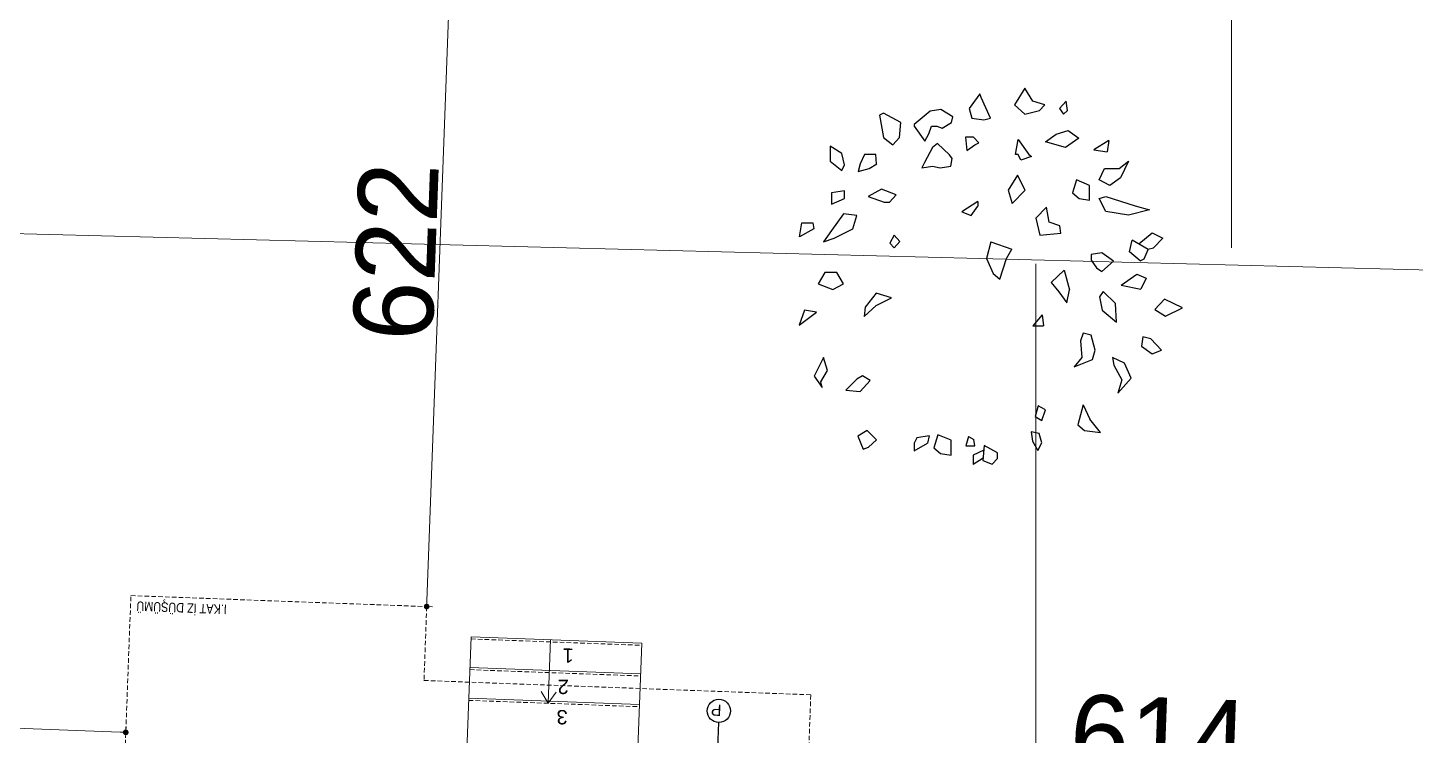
# Model space of a CAD drawing. Header units: centimetres. Extents: x 63871 to 181827, y -95930 to 42199.
# Drawn here: x 150864 to 152083, y 22876 to 23498 of the extents above; entities that cross this region are included whole.
import ezdxf

# ---------------------------------------------------------------- set-up
doc = ezdxf.new("R2010")
doc.units = ezdxf.units.CM
doc.linetypes.add('11-021_500-SatisOfisi_220512$0${ Diamond }', pattern=[12, 4, -2, 2, 2, -2])
doc.linetypes.add('11-021_500-SatisOfisi_280512$0${ Wide Dash }', pattern=[12, 4, -2, 4, -2])
for name, color, linetype, lineweight in [('A-FLOR-HRAL', 11, 'Continuous', 9), ('ARA SINIRLAR', 225, 'Continuous', 15), ('İz DÜŞÜMÜ', 7, '11-021_500-SatisOfisi_220512$0${ Diamond }', 18), ('OLUK', 222, 'Continuous', 15)]:
    doc.layers.add(name, color=color, linetype=linetype, lineweight=lineweight)
for name, color, linetype in [('Bitirme - Duvar', 7, 'Continuous'), ('CAY', 94, 'Continuous'), ('Dıış Ölçü', 140, 'Continuous')]:
    doc.layers.add(name, color=color, linetype=linetype)
doc.styles.add('MtXpl_Arial_Narrow_1', font='')
doc.styles.add('OLUŞTURULMUŞ_STİL_1', font='Arial.ttf')
doc.styles.add('RomanS', font='')
doc.styles.get('MtXpl_Arial_Narrow_1').set_extended_font_data('Arial Narrow')
doc.styles.get('RomanS').set_extended_font_data('Stylus BT')
doc.dimstyles.new('BÖYÜK', dxfattribs={"dimtxt": 70, "dimasz": 5, "dimexe": 5, "dimexo": 5, "dimgap": 2, "dimtad": 3, "dimdec": 0, "dimzin": 0, "dimdsep": 46, "dimtxsty": 'RomanS', "dimblk": 'DOT', "dimcen": 5, "dimadec": 0, "dimazin": 0, "dimtfac": 1, "dimtdec": 0, "dimtix": 1, "dimtofl": 0, "dimtmove": 1, "dimatfit": 0, "dimldrblk": 'DOT', "dimfxl": 10, "dimfxlon": 1, "dimtolj": 1, "dimtzin": 0, "dimarcsym": 0})

# ---------------------------------------------------------------- blocks, each defined once
blk = doc.blocks.new('HRD')
at = {"layer": 'A-FLOR-HRAL'}
for p, q in [((153969.6, 35417.5), (153969.6, 35317.5)), ((154119.7, 35317.5), (154119.7, 35417.5)), ((154119.7, 35371.5), (153969.6, 35371.5)), ((154049.8, 35373.5), (154043.1, 35363.5)), ((154049.8, 35317.5), (154049.8, 35373.5)), ((154049.8, 35373.5), (154056.4, 35363.5)), ((154119.7, 35344.5), (153969.6, 35344.5)), ((154119.7, 35317.5), (153969.6, 35317.5))]:
    blk.add_line(p, q, dxfattribs=at)
at = {"layer": 'A-FLOR-HRAL', "linetype": '11-021_500-SatisOfisi_280512$0${ Wide Dash }'}
for p, q in [((154119.7, 35373.5), (153969.6, 35373.5)), ((154119.7, 35346.5), (153969.6, 35346.5)), ((154119.7, 35319.5), (153969.6, 35319.5))]:
    blk.add_line(p, q, dxfattribs=at)
at = {"layer": 'Bitirme - Duvar', "color": 161, "linetype": 'Continuous', "lineweight": 25}
blk.add_line((153899.8, 35384.8), (153899.8, 35432.3), dxfattribs=at)
blk.add_circle((153899.8, 35374.6), 10.2, dxfattribs=at)
at = {"layer": 'İz DÜŞÜMÜ'}
blk.add_lwpolyline([(153819.6, 36347.5), (154419.6, 36347.5), (154419.6, 35292.5), (154159.6, 35292.5), (154159.6, 35357.5), (153819.6, 35357.5), (153819.6, 36347.5)], dxfattribs=at)
at = {"style": 'MtXpl_Arial_Narrow_1'}
blk.add_text('I.KAT İZ DÜŞÜMÜ', height=8.316, rotation=359.957, dxfattribs=at).set_placement((154335, 35297.4))
at = {"layer": 'Bitirme - Duvar', "linetype": 'Continuous', "char_height": 12.59, "attachment_point": 9, "rotation": 1.3886, "style": 'OLUŞTURULMUŞ_STİL_1'}
for s, insert in [('\\A1;3', (154042.2, 35378.9)), ('\\A1;2', (154042.2, 35352.4)), ('\\A1;1', (154038.9, 35324.8))]:
    blk.add_mtext(s, dxfattribs=dict(at, insert=insert))
at = {"layer": 'Bitirme - Duvar', "linetype": 'Continuous', "insert": (153897.5, 35369), "char_height": 10, "attachment_point": 7, "style": 'OLUŞTURULMUŞ_STİL_1'}
blk.add_mtext('\\A1;P', dxfattribs=at)
blk = doc.blocks.new('_Dot')
at = {"color": 0, "linetype": 'ByBlock', "lineweight": -2}
blk.add_line((-0.5, 0), (-1, 0), dxfattribs=at)
at = {"color": 0, "linetype": 'ByBlock', "const_width": 0.5}
blk.add_lwpolyline([(-0.25, 0, 1), (0.25, 0, 1)], format="xyb", close=True, dxfattribs=at)
blk = doc.blocks.new('*D172')
at = {"layer": 'Defpoints', "color": 0, "transparency": 16777216}
for p in [(-5191.1, 7427.4), (-5191.1, 7427.4), (-5214.2, 6806.2)]:
    blk.add_point(p, dxfattribs=at)
at = {"layer": 'Dıış Ölçü', "color": 0, "lineweight": -2, "transparency": 16777216}
for p, q in [((-5214, 6811.2), (-5191.3, 7422.4)), ((-5191.1, 7427.4), (-5186.1, 7427.2)), ((-5214.2, 6806.2), (-5209.2, 6806.1))]:
    blk.add_line(p, q, dxfattribs=at)
at = {"layer": 'Dıış Ölçü', "color": 0, "lineweight": -2, "transparency": 16777216, "xscale": 5, "yscale": 5, "zscale": 5}
for p, rotation in [((-5191.1, 7427.4), 87.8736172202605), ((-5214.2, 6806.2), 267.8736172202605)]:
    blk.add_blockref('_Dot', p, dxfattribs=dict(at, rotation=rotation))
at = {"layer": 'Dıış Ölçü', "color": 0, "transparency": 16777216, "insert": (-5240.9, 7118.3), "char_height": 70, "attachment_point": 5, "rotation": 87.8736, "style": 'RomanS'}
blk.add_mtext('\\A1;622', dxfattribs=at)
blk = doc.blocks.new('*D189')
at = {"layer": 'Defpoints', "color": 0, "transparency": 16777216}
for p in [(-6096.6, 6712.7), (-5478.5, 6695.6), (-5478.7, 6689.8)]:
    blk.add_point(p, dxfattribs=at)
at = {"layer": 'Dıış Ölçü', "color": 0, "lineweight": -2, "transparency": 16777216}
for p, q in [((-6096.4, 6717.7), (-6096.2, 6723.5)), ((-6091.4, 6718.3), (-5483.5, 6695.8)), ((-5478.5, 6694.8), (-5478.3, 6700.6))]:
    blk.add_line(p, q, dxfattribs=at)
at = {"layer": 'Dıış Ölçü', "color": 0, "lineweight": -2, "transparency": 16777216, "xscale": 5, "yscale": 5, "zscale": 5}
for p, rotation in [((-6096.4, 6718.5), 177.8731903117563), ((-5478.5, 6695.6), 357.8731903117563)]:
    blk.add_blockref('_Dot', p, dxfattribs=dict(at, rotation=rotation))
at = {"layer": 'Dıış Ölçü', "color": 0, "transparency": 16777216, "insert": (-5786, 6745.3), "char_height": 70, "attachment_point": 5, "rotation": 357.8732, "style": 'RomanS'}
blk.add_mtext('\\A1;618', dxfattribs=at)
blk = doc.blocks.new('*D190')
at = {"layer": 'Defpoints', "color": 0, "transparency": 16777216}
for p in [(-4879.2, 6663.7), (-4265.6, 6640.9), (-4265.6, 6640.9)]:
    blk.add_point(p, dxfattribs=at)
at = {"layer": 'Dıış Ölçü', "color": 0, "lineweight": -2, "transparency": 16777216}
for p, q in [((-4879.2, 6663.7), (-4879.1, 6668.7)), ((-4874.2, 6663.5), (-4270.6, 6641.1)), ((-4265.6, 6640.9), (-4265.4, 6645.9))]:
    blk.add_line(p, q, dxfattribs=at)
at = {"layer": 'Dıış Ölçü', "color": 0, "lineweight": -2, "transparency": 16777216, "xscale": 5, "yscale": 5, "zscale": 5}
for p, rotation in [((-4879.2, 6663.7), 177.8731903117567), ((-4265.6, 6640.9), 357.8731903117567)]:
    blk.add_blockref('_Dot', p, dxfattribs=dict(at, rotation=rotation))
at = {"layer": 'Dıış Ölçü', "color": 0, "transparency": 16777216, "insert": (-4571, 6690.9), "char_height": 70, "attachment_point": 5, "rotation": 357.8732, "style": 'RomanS'}
blk.add_mtext('\\A1;614', dxfattribs=at)
blk = doc.blocks.new('A$C5AA32782')
at = {"layer": 'CAY'}
for p, q in [((566, 945.5, 0), (539.4, 903.2, 0)), ((585.9, 912.6, 0), (566, 945.5, 0)), ((452.9, 931.4, 0), (426.3, 893.8, 0)), ((456.2, 922, 0), (452.9, 931.4, 0)), ((479.5, 870.3, 0), (456.2, 922, 0)), ((615.9, 903.2, 0), (585.9, 912.6, 0)), ((669.1, 912.6, 0), (652.5, 893.8, 0)), ((672.4, 889.1, 0), (669.1, 912.6, 0)), ((211.1, 882.5, 0), (201.2, 877.8, 0)), ((201.2, 877.8, 0), (211.1, 821.4, 0)), ((254.4, 859, 0), (211.1, 882.5, 0)), ((328.5, 887.1, 0), (288.5, 854.2, 0)), ((355.1, 891.8, 0), (328.5, 887.1, 0)), ((385, 873, 0), (355.1, 891.8, 0)), ((381.7, 858.9, 0), (385, 873, 0)), ((426.3, 893.8, 0), (432.9, 870.3, 0)), ((432.9, 870.3, 0), (462.9, 865.6, 0)), ((462.9, 865.6, 0), (479.5, 870.3, 0)), ((539.4, 903.2, 0), (566, 879.7, 0)), ((566, 879.7, 0), (602.6, 889.1, 0)), ((602.6, 889.1, 0), (615.9, 903.2, 0)), ((652.5, 893.8, 0), (662.4, 879.7, 0)), ((662.4, 879.7, 0), (672.4, 889.1, 0)), ((251, 821.4, 0), (254.4, 859, 0)), ((288.5, 854.2, 0), (288.5, 849.5, 0)), ((288.5, 849.5, 0), (315.2, 811.9, 0)), ((325.1, 830.7, 0), (331.8, 849.5, 0)), ((331.8, 849.5, 0), (345.1, 849.5, 0)), ((345.1, 849.5, 0), (358.4, 844.8, 0)), ((358.4, 844.8, 0), (381.7, 858.9, 0)), ((644.5, 829.4, 0), (674.4, 838.7, 0)), ((674.4, 838.7, 0), (701, 820, 0)), ((211.1, 821.4, 0), (234.4, 802.6, 0)), ((234.4, 802.6, 0), (251, 821.4, 0)), ((315.2, 811.9, 0), (325.1, 830.7, 0)), ((347, 805.9, 0), (333.7, 796.5, 0)), ((377, 777.7, 0), (347, 805.9, 0)), ((436.8, 821.9, 0), (416.8, 821.9, 0)), ((416.8, 821.9, 0), (420.1, 789, 0)), ((420.1, 789, 0), (440.1, 803.1, 0)), ((450.1, 807.8, 0), (436.8, 821.9, 0)), ((440.1, 803.1, 0), (450.1, 807.8, 0)), ((542.4, 778.7, 0), (549.1, 816.3, 0)), ((549.1, 816.3, 0), (575.7, 778.7, 0)), ((617.8, 810.6, 0), (644.5, 829.4, 0)), ((667.7, 796.5, 0), (617.8, 810.6, 0)), ((701, 820, 0), (667.7, 796.5, 0)), ((776.2, 813.8, 0), (739, 790.4, 0)), ((776.2, 813.8, 0), (772.2, 785.7, 0)), ((107, 781, 0), (77, 799.8, 0)), ((77, 799.8, 0), (77, 762.2, 0)), ((113.6, 752.8, 0), (107, 781, 0)), ((163.9, 778.9, 0), (152.9, 755.4, 0)), ((191.6, 778.9, 0), (163.9, 778.9, 0)), ((194, 755.2, 0), (191.6, 778.9, 0)), ((333.7, 796.5, 0), (313.8, 759, 0)), ((383.6, 768.3, 0), (377, 777.7, 0)), ((380.3, 749.6, 0), (383.6, 768.3, 0)), ((549.1, 778.7, 0), (542.4, 778.7, 0)), ((555.7, 764.6, 0), (549.1, 778.7, 0)), ((582.4, 774, 0), (555.7, 764.6, 0)), ((575.7, 778.7, 0), (582.4, 774, 0)), ((739, 790.4, 0), (772.2, 785.7, 0)), ((77, 762.2, 0), (107, 738.7, 0)), ((107, 738.7, 0), (113.6, 752.8, 0)), ((152.9, 755.4, 0), (147.3, 735.9, 0)), ((147.3, 735.9, 0), (175, 743.7, 0)), ((175, 743.7, 0), (194.4, 755.4, 0)), ((313.8, 759, 0), (307.1, 744.9, 0)), ((307.1, 744.9, 0), (333.7, 749.6, 0)), ((333.7, 749.6, 0), (353.7, 744.9, 0)), ((353.7, 744.9, 0), (380.3, 749.6, 0)), ((752.3, 715.2, 0), (765.6, 743.4, 0)), ((765.6, 743.4, 0), (802.2, 743.4, 0)), ((802.2, 743.4, 0), (825.4, 762.2, 0)), ((825.4, 762.2, 0), (805.5, 719.9, 0)), ((547, 726.4, 0), (523.7, 688.8, 0)), ((566.9, 688.8, 0), (547, 726.4, 0)), ((695, 715.3, 0), (685, 682.5, 0)), ((728.2, 701.2, 0), (695, 715.3, 0)), ((728.2, 663.7, 0), (728.2, 701.2, 0)), ((778.9, 701.1, 0), (752.3, 715.2, 0)), ((805.5, 719.9, 0), (778.9, 701.1, 0)), ((113.6, 687.1, 0), (80.3, 682.4, 0)), ((80.3, 682.4, 0), (80.3, 654.2, 0)), ((80.3, 654.2, 0), (113.6, 668.3, 0)), ((113.6, 668.3, 0), (113.6, 687.1, 0)), ((206.1, 691.9, 0), (172.9, 673.1, 0)), ((172.9, 673.1, 0), (212.8, 659, 0)), ((242.7, 677.8, 0), (206.1, 691.9, 0)), ((226.1, 659, 0), (242.7, 677.8, 0)), ((523.7, 688.8, 0), (533.7, 655.9, 0)), ((533.7, 655.9, 0), (566.9, 688.8, 0)), ((685, 682.5, 0), (701.6, 668.4, 0)), ((701.6, 668.4, 0), (728.2, 663.7, 0)), ((752.3, 668.3, 0), (768.9, 673, 0)), ((768.9, 635.4, 0), (752.3, 668.3, 0)), ((768.9, 673, 0), (842.1, 649.5, 0)), ((110.8, 630, 0), (80.9, 587.7, 0)), ((144.1, 625.3, 0), (110.8, 630, 0)), ((212.8, 659, 0), (226.1, 659, 0)), ((447.5, 660.3, 0), (407.6, 634.6, 0)), ((407.6, 634.6, 0), (430.9, 625.3, 0)), ((430.9, 625.3, 0), (447.5, 648.7, 0)), ((447.5, 660.3, 0), (447.5, 648.7, 0)), ((619.8, 646.7, 0), (593.2, 618.5, 0)), ((626.5, 609.1, 0), (619.8, 646.7, 0)), ((825.4, 626, 0), (768.9, 635.4, 0)), ((878.7, 640.1, 0), (825.4, 626, 0)), ((842.1, 649.5, 0), (878.7, 640.1, 0)), ((0.4, 572.3, 0), (5.9, 607.5, 0)), ((36.4, 591.8, 0), (0.4, 572.3, 0)), ((5.9, 607.5, 0), (33.6, 607.5, 0)), ((33.6, 607.5, 0), (36.4, 591.8, 0)), ((87.6, 568.9, 0), (134.1, 592.4, 0)), ((134.1, 592.4, 0), (144.1, 625.3, 0)), ((593.2, 618.5, 0), (603.2, 576.2, 0)), ((653.1, 599.7, 0), (626.5, 609.1, 0)), ((656.4, 580.9, 0), (653.1, 599.7, 0)), ((80.9, 587.7, 0), (60.9, 559.5, 0)), ((60.9, 559.5, 0), (87.6, 568.9, 0)), ((238.2, 576, 0), (227.1, 556.4, 0)), ((252.1, 560.3, 0), (238.2, 576, 0)), ((238.2, 544.7, 0), (252.1, 560.3, 0)), ((480.7, 559.5, 0), (469.6, 517.6, 0)), ((480.7, 559.5, 0), (532.8, 541.1, 0)), ((603.2, 576.2, 0), (656.4, 580.9, 0)), ((827.9, 533.9, 0), (835.1, 563.5, 0)), ((875, 540, 0), (835.1, 563.5, 0)), ((851.7, 554.1, 0), (885, 582.3, 0)), ((885, 582.3, 0), (911.6, 568.2, 0)), ((911.6, 568.2, 0), (888.3, 544.7, 0)), ((227.1, 556.4, 0), (238.2, 544.7, 0)), ((519.5, 517.6, 0), (532.8, 541.1, 0)), ((758.9, 532, 0), (732.3, 527.3, 0)), ((732.3, 527.3, 0), (732.3, 513.2, 0)), ((788.5, 511.1, 0), (758.9, 532, 0)), ((855.1, 511.8, 0), (827.9, 533.9, 0)), ((865, 516.5, 0), (875, 540, 0)), ((873.9, 540.7, 0), (888.3, 544.7, 0)), ((469.6, 517.6, 0), (486.2, 480, 0)), ((502.9, 465.9, 0), (519.5, 517.6, 0)), ((664, 488.3, 0), (631.4, 457.6, 0)), ((664, 488.3, 0), (678, 438.8, 0)), ((732.3, 513.2, 0), (745.6, 494.4, 0)), ((745.6, 494.4, 0), (758.9, 485, 0)), ((788.5, 511.1, 0), (758.9, 485, 0)), ((855.1, 511.8, 0), (865, 516.5, 0)), ((63.9, 482, 0), (47.2, 453.8, 0)), ((47.2, 453.8, 0), (83.8, 439.7, 0)), ((93.8, 482, 0), (63.9, 482, 0)), ((83.8, 439.7, 0), (110.4, 453.8, 0)), ((110.4, 453.8, 0), (93.8, 482, 0)), ((486.2, 480, 0), (502.9, 465.9, 0)), ((631.4, 457.6, 0), (651.4, 434.1, 0)), ((807.7, 450.2, 0), (846.9, 477.9, 0)), ((846.9, 477.9, 0), (870.2, 468.5, 0)), ((870.2, 468.5, 0), (856.9, 440.3, 0)), ((192.8, 430.8, 0), (165.1, 395.5, 0)), ((231.6, 419, 0), (192.8, 430.8, 0)), ((192.8, 399.5, 0), (231.6, 419, 0)), ((651.4, 434.1, 0), (671.4, 405.9, 0)), ((671.4, 405.9, 0), (678, 438.8, 0)), ((762.3, 435, 0), (752.8, 421.6, 0)), ((752.8, 421.6, 0), (759.9, 388.1, 0)), ((793.1, 404.9, 0), (762.3, 435, 0)), ((807.7, 450.2, 0), (856.9, 440.3, 0)), ((13.3, 387.6, 0), (0, 350, 0)), ((0, 350, 0), (43.2, 382.9, 0)), ((43.2, 382.9, 0), (13.3, 387.6, 0)), ((162.3, 372.1, 0), (192.8, 399.5, 0)), ((165.1, 395.5, 0), (162.3, 372.1, 0)), ((759.9, 388.1, 0), (795.4, 358, 0)), ((795.4, 358, 0), (793.1, 404.9, 0)), ((915.7, 415.1, 0), (891.6, 389.5, 0)), ((891.6, 389.5, 0), (918.8, 372.4, 0)), ((961, 393.8, 0), (915.7, 415.1, 0)), ((918.8, 372.4, 0), (961, 393.8, 0)), ((609.3, 376.3, 0), (585.9, 348.8, 0)), ((585.9, 348.8, 0), (612.6, 348.8, 0)), ((609.3, 376.3, 0), (612.6, 348.8, 0)), ((712.3, 330, 0), (705.7, 311.2, 0)), ((732.3, 325.3, 0), (712.3, 330, 0)), ((742.3, 287.7, 0), (732.3, 325.3, 0)), ((862, 320.6, 0), (858.7, 297.1, 0)), ((882, 315.9, 0), (862, 320.6, 0)), ((908.6, 287.7, 0), (882, 315.9, 0)), ((705.7, 311.2, 0), (709, 268.9, 0)), ((735.6, 264.2, 0), (742.3, 287.7, 0)), ((858.7, 297.1, 0), (885.3, 278.3, 0)), ((885.3, 278.3, 0), (908.6, 287.7, 0)), ((60.4, 268.9, 0), (37.1, 221.9, 0)), ((70.4, 236, 0), (60.4, 268.9, 0)), ((709, 268.9, 0), (689.1, 245.4, 0)), ((689.1, 245.4, 0), (735.6, 264.2, 0)), ((815.5, 254.8, 0), (785.5, 268.9, 0)), ((785.5, 268.9, 0), (788.8, 250.1, 0)), ((788.8, 250.1, 0), (808.8, 212.5, 0)), ((788.8, 250.1, 0), (808.8, 212.5, 0)), ((832.1, 217.2, 0), (815.5, 254.8, 0)), ((37.1, 221.9, 0), (57.1, 193.7, 0)), ((53.7, 207.8, 0), (70.4, 236, 0)), ((144.4, 214.7, 0), (116.7, 187.3, 0)), ((158.3, 222.5, 0), (144.4, 214.7, 0)), ((152.8, 183.4, 0), (177.7, 210.8, 0)), ((177.7, 210.8, 0), (158.3, 222.5, 0)), ((798.8, 179.6, 0), (832.1, 217.2, 0)), ((808.8, 212.5, 0), (798.8, 179.6, 0)), ((57.1, 193.7, 0), (53.7, 207.8, 0)), ((116.7, 187.3, 0), (152.8, 183.4, 0)), ((598.8, 147.3, 0), (591.7, 120.5, 0)), ((617.8, 137.2, 0), (598.8, 147.3, 0)), ((711.9, 149.9, 0), (699, 99.8, 0)), ((711.9, 149.9, 0), (729, 113.9, 0)), ((591.7, 120.5, 0), (608.3, 110.5, 0)), ((608.3, 110.5, 0), (617.8, 137.2, 0)), ((755.6, 81, 0), (729, 113.9, 0)), ((170.2, 85.7, 0), (146.9, 71.6, 0)), ((146.9, 71.6, 0), (160.2, 38.7, 0)), ((193.4, 62.2, 0), (170.2, 85.7, 0)), ((325.8, 72.5, 0), (294.7, 67.6, 0)), ((325.8, 72.5, 0), (321.3, 53.5, 0)), ((347.3, 75.1, 0), (337.3, 42.2, 0)), ((380.6, 61, 0), (347.3, 75.1, 0)), ((424.6, 70.4, 0), (418.1, 47.4, 0)), ((424.6, 70.4, 0), (437.5, 63.1, 0)), ((601.4, 77.9, 0), (581.4, 82.6, 0)), ((581.4, 82.6, 0), (584.8, 59.1, 0)), ((608, 54.4, 0), (601.4, 77.9, 0)), ((699, 99.8, 0), (715.7, 85.7, 0)), ((715.7, 85.7, 0), (755.6, 81, 0)), ((160.2, 38.7, 0), (173.5, 43.4, 0)), ((173.5, 43.4, 0), (193.4, 62.2, 0)), ((294.7, 67.6, 0), (288.1, 53.5, 0)), ((288.1, 53.5, 0), (288.1, 34.7, 0)), ((288.1, 34.7, 0), (321.3, 53.5, 0)), ((337.3, 42.2, 0), (354, 28.1, 0)), ((380.6, 23.4, 0), (380.6, 61, 0)), ((418.1, 47.4, 0), (440.3, 47.4, 0)), ((462.9, 36.2, 0), (435.8, 23.5, 0)), ((440.3, 47.4, 0), (437.5, 63.1, 0)), ((463.9, 47.9, 0), (460.6, 10.4, 0)), ((497.2, 29.2, 0), (463.9, 47.9, 0)), ((584.8, 59.1, 0), (598.1, 35.6, 0)), ((598.1, 35.6, 0), (608, 54.4, 0)), ((354, 28.1, 0), (380.6, 23.4, 0)), ((435.8, 23.5, 0), (435.8, 0, 0)), ((461.1, 15.9, 0), (435.8, 0, 0)), ((460.6, 10.4, 0), (483.9, 1, 0)), ((483.9, 1, 0), (497.2, 15.1, 0)), ((497.2, 15.1, 0), (497.2, 29.2, 0))]:
    blk.add_line(p, q, dxfattribs=at)
blk = doc.blocks.new('yerleşim planı')
at = {"layer": 'ARA SINIRLAR'}
for p, q in [((-4507.2, 8603.3), (-4507.2, 7121.6)), ((-11257.1, 7281.6), (521.3, 6975.9)), ((-4679.2, 7107.6), (-4679.2, 5633.5))]:
    blk.add_line(p, q, dxfattribs=at)
at = {"rotation": 177.873189238168}
blk.add_blockref('HRD', (150149, 36353.3), dxfattribs=at)
at = {"layer": 'CAY', "xscale": 0.3501001178103892, "yscale": 0.3501001178103892, "zscale": 0.3501001178103892}
blk.add_blockref('A$C5AA32782', (-4886.9, 6931, 0), dxfattribs=at)
at = {"layer": 'Dıış Ölçü'}
for p1, p2, distance, picture, middle in [((-5214.2, 6806.2), (-5191.1, 7427.4), 0, '*D172', (-5240.9, 7118.3)), ((-6096.6, 6712.7), (-5478.7, 6689.8), 5.8, '*D189', (-5786, 6745.3)), ((-4879.2, 6663.7), (-4265.6, 6640.9), 0, '*D190', (-4571, 6690.9))]:
    dim = blk.add_aligned_dim(p1=p1, p2=p2, distance=distance, dimstyle='BÖYÜK', dxfattribs=at)
    dim.commit()
    dim.dimension.update_dxf_attribs({"geometry": picture, "text_midpoint": middle})

msp = doc.modelspace()

# ---------------------------------------------------------------- block references
at = {"layer": 'OLUK'}
msp.add_blockref('yerleşim planı', (156428.8, 16182.6), dxfattribs=at)

doc.saveas('drawing.dxf')
